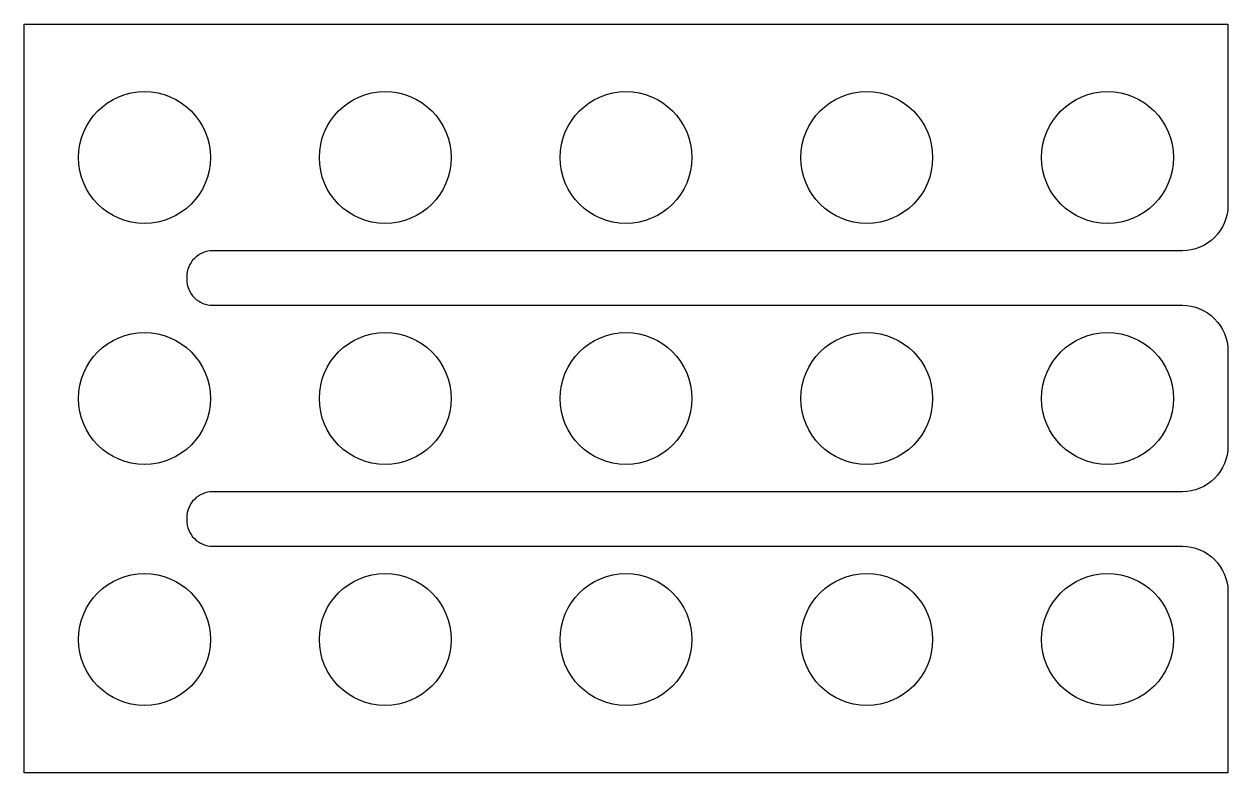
# Model space of a CAD drawing. Header units: millimetres. Extents: x -185 to 185, y -115 to 115.
import ezdxf

# ---------------------------------------------------------------- set-up
doc = ezdxf.new("R2010")
doc.units = ezdxf.units.MM
doc.layers.get('0').update_dxf_attribs({"linetype": 'CONTINUOUS'})

msp = doc.modelspace()

# ---------------------------------------------------------------- linework, layer by layer
msp.add_lwpolyline([(-185, 115), (185, 115), (185, 59.37, -0.414214), (171, 45.37), (-127, 45.37, 0.414214), (-135, 37.37), (-135, 36.62, 0.414214), (-127, 28.62), (171, 28.62, -0.414214), (185, 14.62), (185, -14.63, -0.414214), (171, -28.63), (-127, -28.63, 0.414214), (-135, -36.63), (-135, -37.38, 0.414214), (-127, -45.38), (171, -45.38, -0.414214), (185, -59.38), (185, -115), (-185, -115)], format="xyb", close=True)
for centre in [(-148, 74), (-74, 74), (0, 74), (74, 74), (148, 74), (-148, 0), (-74, 0), (0, 0), (74, 0), (148, 0), (-148, -74), (-74, -74), (0, -74), (74, -74), (148, -74)]:
    msp.add_circle(centre, 20.25)

doc.saveas('drawing.dxf')
